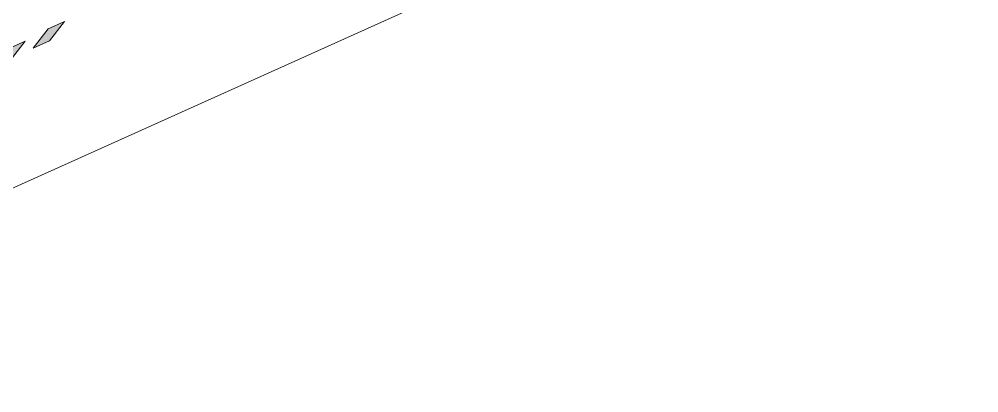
# Model space of a CAD drawing. Header units: millimetres. Extents: x 63.4 to 146.5, y -188.5 to -109.4.
# Drawn here: x 115.89 to 125.65, y -178.43 to -174.64 of the extents above; entities that cross this region are included whole.
import ezdxf

# ---------------------------------------------------------------- set-up
doc = ezdxf.new("R2010")
doc.units = ezdxf.units.MM
doc.header["$MEASUREMENT"] = 0
doc.layers.add('Ebene 1', color=7, linetype='Continuous', lineweight=0)

# ---------------------------------------------------------------- blocks, each defined once
blk = doc.blocks.new('Block_7')
at = {"layer": 'Ebene 1', "true_color": 0x1d1d1b, "transparency": 33554687}
h = blk.add_hatch(color=250, dxfattribs=at)
h.dxf.hatch_style = 2
h.paths.add_polyline_path([(116.3397, -173.8881), (116.1838, -173.9579), (115.084, -175.3598), (115.822, -175.0284), (115.952, -174.863), (115.3692, -175.1247), (116.3397, -173.8881)])
h = blk.add_hatch(color=250, dxfattribs=at)
h.dxf.hatch_style = 2
h.paths.add_polyline_path([(116.3514, -174.6643), (116.1858, -174.7386), (116.0321, -174.934), (116.1976, -174.8597), (116.3514, -174.6643)])
at = {"layer": 'Ebene 1'}
for points in [[(116.3397, -173.8881), (116.1838, -173.9579), (115.084, -175.3598), (115.822, -175.0284), (115.952, -174.863), (115.3692, -175.1247), (116.3397, -173.8881)], [(116.3514, -174.6643), (116.1858, -174.7386), (116.0321, -174.934), (116.1976, -174.8597), (116.3514, -174.6643)]]:
    blk.add_lwpolyline(points, dxfattribs=at)
blk = doc.blocks.new('Block_6')
at = {"layer": 'Ebene 1'}
blk.add_lwpolyline([(146.4543, -145.8203), (124.7493, -172.3405), (88.8378, -188.484), (108.203, -161.7091)], close=True, dxfattribs=at)
blk.add_blockref('Block_7', (0, 0), dxfattribs=at)
blk = doc.blocks.new('Block_5')
at = {"layer": 'Ebene 1'}
blk.add_blockref('Block_6', (0, 0), dxfattribs=at)
blk = doc.blocks.new('Block_1')
at = {"layer": 'Ebene 1'}
blk.add_blockref('Block_5', (0, 0), dxfattribs=at)
blk = doc.blocks.new('Block_0')
at = {"layer": 'Ebene 1'}
blk.add_blockref('Block_1', (0, 0), dxfattribs=at)

msp = doc.modelspace()

# ---------------------------------------------------------------- block references
at = {"layer": 'Ebene 1'}
msp.add_blockref('Block_0', (0, 0), dxfattribs=at)

doc.saveas('drawing.dxf')
